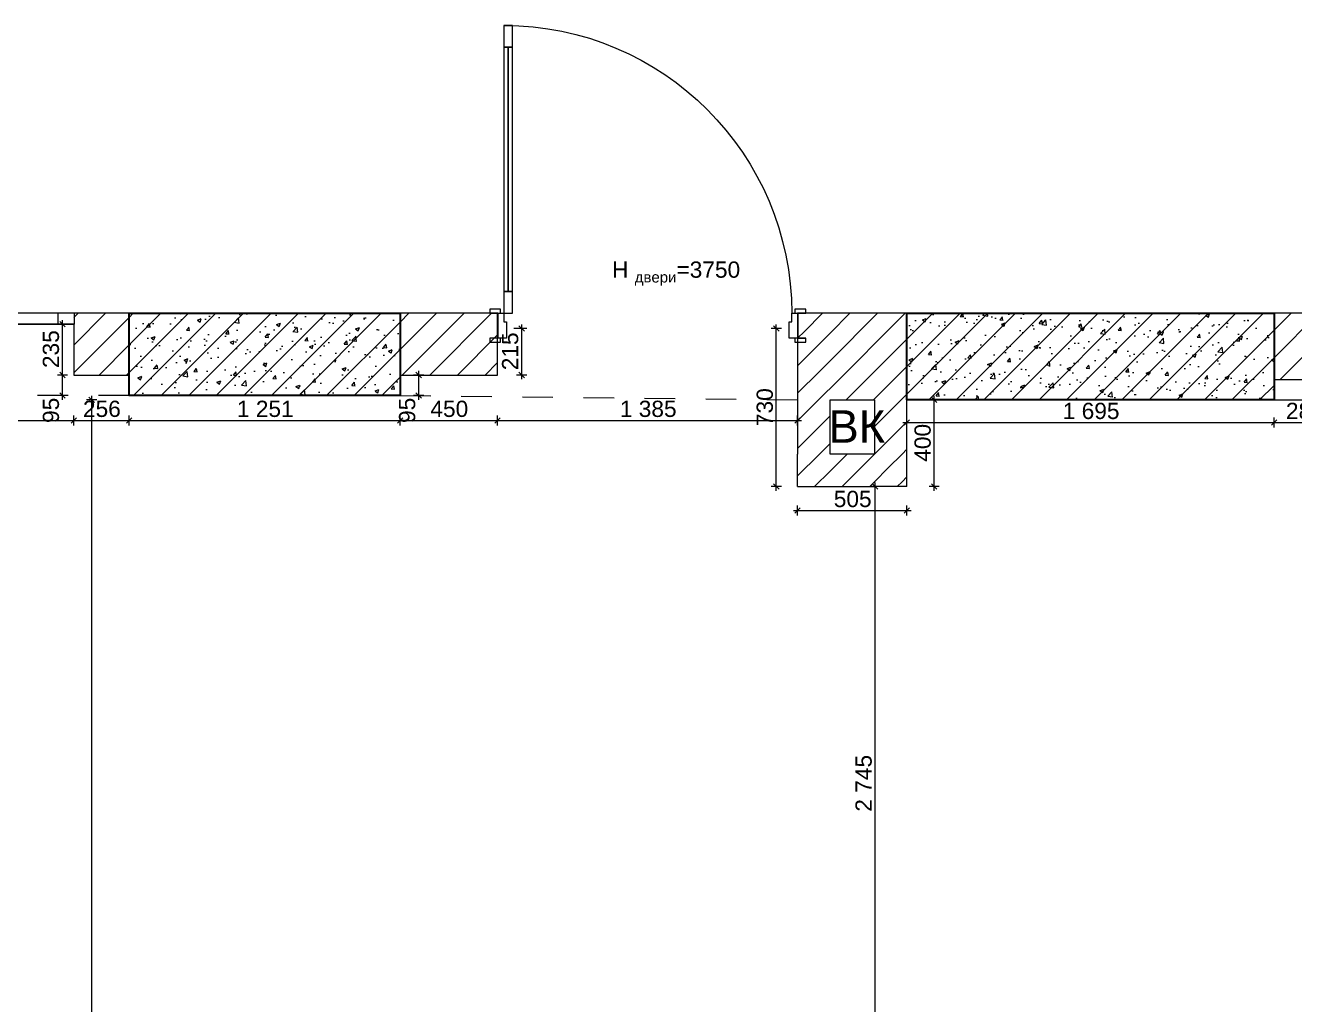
# Model space of a CAD drawing. Header units: millimetres. Extents: x 2336463 to 2579121, y 595385 to 778077.
# Drawn here: x 2449731 to 2455591, y 757097 to 761617 of the extents above; entities that cross this region are included whole.
import ezdxf

# ---------------------------------------------------------------- set-up
doc = ezdxf.new("R2010")
doc.units = ezdxf.units.MM
doc.header["$MEASUREMENT"] = 0
doc.linetypes.add('Штриховая', pattern=[282.222223, 141.111112, -141.111112])
doc.layers.add('+обмер', color=7, linetype='Continuous')
doc.layers.add('сит план', color=7, linetype='Continuous')
doc.layers.add('+обмер_Ном._пера__242', color=7, linetype='Continuous', lineweight=13, true_color=0x1b55b5)
doc.layers.add('сит план_Ном._пера__87', color=7, linetype='Continuous', lineweight=20, true_color=0x6a6a6a)
for name, color, linetype, lineweight in [('+развертка_Ном._пера__1', 7, 'Continuous', 13), ('Двери ARCHICAD_Ном._пера__1', 7, 'Continuous', 13), ('Окна ARCHICAD_Ном._пера__1', 7, 'Continuous', 13), ('сит план_Ном._пера__1', 7, 'Continuous', 13), ('сит план_Ном._пера__21', 7, 'Continuous', 30)]:
    doc.layers.add(name, color=color, linetype=linetype, lineweight=lineweight)
doc.styles.add('СГЕНЕРИР_СТИЛЬ_1', font='arial.ttf')
doc.dimstyles.new('СГЕНЕРИР_СТИЛЬ__1', dxfattribs={"dimtxt": 75, "dimasz": 23.75, "dimexe": 0.18, "dimexo": 300, "dimgap": 0, "dimtad": 1, "dimtih": 1, "dimtoh": 1, "dimdec": 0, "dimzin": 0, "dimdsep": 46, "dimtxsty": 'СГЕНЕРИР_СТИЛЬ_1', "dimblk": 'ARROWHEAD_6', "dimblk1": 'ARROWHEAD_6', "dimblk2": 'ARROWHEAD_6', "dimcen": 0.09, "dimclrd": 256, "dimclre": 256, "dimclrt": 256, "dimazin": 0, "dimtfac": 1, "dimtdec": 4, "dimtmove": 0, "dimatfit": 3, "dimfxl": 0, "dimtolj": 1, "dimtzin": 0, "dimarcsym": 0})
doc.dimstyles.new('СГЕНЕРИР_СТИЛЬ__2', dxfattribs={"dimtxt": 75, "dimasz": 23.75, "dimexe": 0.18, "dimexo": 300, "dimgap": 0, "dimtad": 1, "dimdec": 0, "dimzin": 0, "dimdsep": 46, "dimtxsty": 'СГЕНЕРИР_СТИЛЬ_1', "dimblk": 'ARROWHEAD_6', "dimblk1": 'ARROWHEAD_6', "dimblk2": 'ARROWHEAD_6', "dimcen": 0.09, "dimclrd": 256, "dimclre": 256, "dimclrt": 256, "dimazin": 0, "dimtfac": 1, "dimtdec": 4, "dimtmove": 0, "dimatfit": 3, "dimfxl": 0, "dimtolj": 1, "dimtzin": 0, "dimarcsym": 0})
pattern_1 = [(45, (2086872.015, 585813.69), (-63.639609, 63.639609), [])]
pattern_2 = [(50, (2086872.01, 585813.69), (-182.18467, 15.939086), [19.05, -209.55]), (355, (2086872.01, 585813.69), (-35.24342, 191.056845), [15.24, -167.64058]), (100.451445, (2086887.2, 585812.36), (146.94125, 175.11775), [16.19001, -178.090245]), (46.1842, (2086872.01, 585864.49), (-271.07904, 42.04233), [28.575, -314.325]), (96.63556, (2086894.6, 585860.98), (237.40413, 247.42612), [24.28502, -267.1356]), (351.18415, (2086872.01, 585864.49), (237.40413, 247.42612), [22.85997, -251.45973]), (21, (2086897.41, 585851.79), (-151.61439, 102.2652), [19.05, -209.55]), (326, (2086897.41, 585851.79), (61.80203, 184.18797), [15.24, -167.64]), (71.451445, (2086910.05, 585843.26), (213.41642, 81.92277), [16.19001, -178.08994]), (37.5, (2086872.015, 585813.686), (3.088603, 84.555039), [0, -165.608, 0, -170.18, 0, -168.275]), (7.5, (2086872.015, 585813.69), (66.819663, 100.180575), [0, -97.028, 0, -161.798, 0, -64.135]), (327.5, (2086815.37, 585813.686), (-135.590595, 5.728744), [0, -63.5, 0, -198.12, 0, -262.89]), (317.5, (2086789.97, 585813.69), (148.12918, 25.42649), [0, -82.55, 0, -131.572, 0, -186.69])]

# ---------------------------------------------------------------- blocks, each defined once
blk = doc.blocks.new('Стена_3', base_point=(2455775.8, 759982.8))
at = {"layer": 'сит план_Ном._пера__87', "linetype": 'Continuous', "lineweight": 20, "true_color": 0x6a6a6a}
h = blk.add_hatch(dxfattribs=at)
h.set_pattern_fill('Блоки_Бетонные_Эффективные', color=251, style=0, pattern_type=2)
h.set_pattern_definition(pattern_1)
h.paths.add_polyline_path([(2455775.8, 760287.8), (2455495.8, 760287.8), (2455495.8, 759982.8), (2455775.8, 759982.8)])
at = {"layer": 'сит план_Ном._пера__1', "color": 7, "linetype": 'Continuous', "lineweight": 13, "flags": 128}
for points in [[(2455775.8, 760287.8), (2455495.8, 760287.8)], [(2455495.8, 760287.8), (2455495.8, 759982.8)], [(2455775.8, 759982.8), (2455775.8, 760287.8)], [(2455495.8, 759982.8), (2455775.8, 759982.8)]]:
    blk.add_lwpolyline(points, dxfattribs=at)
blk = doc.blocks.new('Стена_4', base_point=(2455495.8, 759887.8))
at = {"layer": 'сит план_Ном._пера__87', "linetype": 'Continuous', "lineweight": 20, "true_color": 0x6a6a6a}
h = blk.add_hatch(dxfattribs=at)
h.set_pattern_fill('Блоки_Бетонные_Эффективные', color=251, style=0, pattern_type=2)
h.set_pattern_definition(pattern_1)
h.paths.add_polyline_path([(2455495.8, 760287.8), (2453800.8, 760287.8), (2453800.8, 759887.8), (2455495.8, 759887.8)])
at = {"layer": 'сит план_Ном._пера__1', "color": 7, "linetype": 'Continuous', "lineweight": 13, "flags": 128}
for points in [[(2455495.8, 760287.8), (2453800.8, 760287.8)], [(2455495.8, 759887.8), (2455495.8, 760287.8)], [(2453800.8, 759887.8), (2455495.8, 759887.8)]]:
    blk.add_lwpolyline(points, dxfattribs=at)
blk = doc.blocks.new('Стена_5', base_point=(2453800.8, 759887.8))
at = {"layer": 'сит план_Ном._пера__87', "linetype": 'Continuous', "lineweight": 20, "true_color": 0x6a6a6a}
h = blk.add_hatch(dxfattribs=at)
h.set_pattern_fill('Блоки_Бетонные_Эффективные', color=251, style=0, pattern_type=2)
h.set_pattern_definition(pattern_1)
h.paths.add_polyline_path([(2453295.8, 760287.8), (2453295.8, 759887.8), (2453445.8, 759887.8)])
h = blk.add_hatch(dxfattribs=at)
h.set_pattern_fill('Блоки_Бетонные_Эффективные', color=251, style=0, pattern_type=2)
h.set_pattern_definition(pattern_1)
h.paths.add_polyline_path([(2453295.8, 760287.8), (2453445.8, 759887.8), (2453445.8, 760287.8)])
h = blk.add_hatch(dxfattribs=at)
h.set_pattern_fill('Блоки_Бетонные_Эффективные', color=251, style=0, pattern_type=2)
h.set_pattern_definition(pattern_1)
h.paths.add_polyline_path([(2453445.8, 759887.8), (2453800.8, 759887.8), (2453800.8, 760287.8), (2453445.8, 760287.8)])
at = {"layer": 'сит план_Ном._пера__1', "color": 7, "linetype": 'Continuous', "lineweight": 13, "flags": 128}
for points in [[(2453295.8, 760287.8), (2453295.8, 759887.8)], [(2453800.8, 760287.8), (2453295.8, 760287.8)], [(2453445.8, 759887.8), (2453650.8, 759887.8)]]:
    blk.add_lwpolyline(points, dxfattribs=at)
blk = doc.blocks.new('Стена_6', base_point=(2453800.8, 759887.8))
at = {"layer": 'сит план_Ном._пера__87', "linetype": 'Continuous', "lineweight": 20, "true_color": 0x6a6a6a}
h = blk.add_hatch(dxfattribs=at)
h.set_pattern_fill('Блоки_Бетонные_Эффективные', color=251, style=0, pattern_type=2)
h.set_pattern_definition(pattern_1)
h.paths.add_polyline_path([(2453800.8, 759637.8), (2453800.8, 759887.8), (2453650.8, 759887.8), (2453650.8, 759637.8)])
h = blk.add_hatch(dxfattribs=at)
h.set_pattern_fill('Блоки_Бетонные_Эффективные', color=251, style=0, pattern_type=2)
h.set_pattern_definition(pattern_1)
h.paths.add_polyline_path([(2453650.8, 759487.8), (2453800.8, 759487.8), (2453650.8, 759637.8)])
h = blk.add_hatch(dxfattribs=at)
h.set_pattern_fill('Блоки_Бетонные_Эффективные', color=251, style=0, pattern_type=2)
h.set_pattern_definition(pattern_1)
h.paths.add_polyline_path([(2453650.8, 759637.8), (2453800.8, 759487.8), (2453800.8, 759637.8)])
at = {"layer": 'сит план_Ном._пера__1', "color": 7, "linetype": 'Continuous', "lineweight": 13, "flags": 128}
for points in [[(2453650.8, 759887.8), (2453650.8, 759637.8)], [(2453800.8, 759487.8), (2453800.8, 759887.8)], [(2453800.8, 759487.8), (2453650.8, 759487.8)]]:
    blk.add_lwpolyline(points, dxfattribs=at)
blk = doc.blocks.new('Стена_7', base_point=(2453800.8, 759487.8))
at = {"layer": 'сит план_Ном._пера__87', "linetype": 'Continuous', "lineweight": 20, "true_color": 0x6a6a6a}
h = blk.add_hatch(dxfattribs=at)
h.set_pattern_fill('Блоки_Бетонные_Эффективные', color=251, style=0, pattern_type=2)
h.set_pattern_definition(pattern_1)
h.paths.add_polyline_path([(2453295.8, 759637.8), (2453295.8, 759487.8), (2453445.8, 759637.8)])
h = blk.add_hatch(dxfattribs=at)
h.set_pattern_fill('Блоки_Бетонные_Эффективные', color=251, style=0, pattern_type=2)
h.set_pattern_definition(pattern_1)
h.paths.add_polyline_path([(2453445.8, 759637.8), (2453295.8, 759487.8), (2453445.8, 759487.8)])
h = blk.add_hatch(dxfattribs=at)
h.set_pattern_fill('Блоки_Бетонные_Эффективные', color=251, style=0, pattern_type=2)
h.set_pattern_definition(pattern_1)
h.paths.add_polyline_path([(2453650.8, 759637.8), (2453445.8, 759637.8), (2453445.8, 759487.8), (2453650.8, 759487.8)])
at = {"layer": 'сит план_Ном._пера__1', "color": 7, "linetype": 'Continuous', "lineweight": 13, "flags": 128}
for points in [[(2453295.8, 759487.8), (2453295.8, 759637.8)], [(2453650.8, 759637.8), (2453445.8, 759637.8)], [(2453295.8, 759487.8), (2453650.8, 759487.8)]]:
    blk.add_lwpolyline(points, dxfattribs=at)
blk = doc.blocks.new('Стена_8', base_point=(2453295.8, 759487.8))
at = {"layer": 'сит план_Ном._пера__87', "linetype": 'Continuous', "lineweight": 20, "true_color": 0x6a6a6a}
h = blk.add_hatch(dxfattribs=at)
h.set_pattern_fill('Блоки_Бетонные_Эффективные', color=251, style=0, pattern_type=2)
h.set_pattern_definition(pattern_1)
h.paths.add_polyline_path([(2453445.8, 759637.8), (2453445.8, 759887.8), (2453445.8, 759887.8), (2453295.8, 759887.8), (2453295.8, 759637.8)])
at = {"layer": 'сит план_Ном._пера__1', "color": 7, "linetype": 'Continuous', "lineweight": 13, "flags": 128}
for points in [[(2453295.8, 759887.8), (2453295.8, 759637.8)], [(2453445.8, 759637.8), (2453445.8, 759887.8)]]:
    blk.add_lwpolyline(points, dxfattribs=at)
blk = doc.blocks.new('Однопольная Дверь 25')
at = {"layer": 'Двери ARCHICAD_Ном._пера__1', "color": 7, "linetype": 'Continuous', "lineweight": 13}
for p, q in [((624.5, 1229), (624.5, 1329)), ((624.5, 1329), (664.5, 1329)), ((664.5, 1329), (664.5, 1229)), ((664.5, 1229), (624.5, 1229)), ((644.5, 1229), (644.5, 100)), ((624.5, 0), (624.5, 100)), ((624.5, 100), (664.5, 100)), ((664.5, 100), (664.5, 0)), ((-729.5, 0), (-729.5, 19)), ((-729.5, 19), (-679.5, 19)), ((-679.5, 0), (-729.5, 0)), ((-692.5, 0), (-729.5, 0)), ((-692.5, 0), (-729.5, 0)), ((-664.5, 0), (-692.5, 0)), ((-692.5, 0), (-692.5, -115)), ((-692.5, 0), (-692.5, -115)), ((-692.5, 0), (-692.5, -115)), ((-679.5, 19), (-679.5, 0)), ((-664.5, -40), (-664.5, 0)), ((664.5, 0), (624.5, 0)), ((692.5, 0), (664.5, 0)), ((664.5, 0), (664.5, -40)), ((679.5, 19), (729.5, 19)), ((679.5, 0), (679.5, 19)), ((729.5, 0), (679.5, 0)), ((692.5, -115), (692.5, 0)), ((692.5, 0), (692.5, -115)), ((692.5, 0), (692.5, -115)), ((692.5, 0), (729.5, 0)), ((692.5, 0), (729.5, 0)), ((729.5, 19), (729.5, 0)), ((-652.5, -40), (-664.5, -40)), ((-652.5, -115), (-652.5, -40)), ((664.5, -40), (652.5, -40)), ((652.5, -40), (652.5, -115)), ((-729.5, -134), (-729.5, -115)), ((-729.5, -115), (-679.5, -115)), ((-692.5, -115), (-729.5, -115)), ((-692.5, -115), (-729.5, -115)), ((-692.5, -115), (-652.5, -115)), ((-679.5, -115), (-679.5, -134)), ((652.5, -115), (692.5, -115)), ((679.5, -115), (729.5, -115)), ((679.5, -134), (679.5, -115)), ((692.5, -115), (729.5, -115)), ((692.5, -115), (729.5, -115)), ((729.5, -115), (729.5, -134)), ((-679.5, -134), (-729.5, -134)), ((729.5, -134), (679.5, -134))]:
    blk.add_line(p, q, dxfattribs=at)
at = {"layer": 'Двери ARCHICAD_Ном._пера__1', "color": 7, "linetype": 'Continuous', "lineweight": 13, "flags": 128}
for points in [[(644.5, 1229), (644.5, 100), (624.5, 100), (624.5, 1229)], [(664.5, 1229), (664.5, 100), (644.5, 100), (644.5, 1229)]]:
    blk.add_lwpolyline(points, close=True, dxfattribs=at)
at = {"layer": 'Двери ARCHICAD_Ном._пера__1', "color": 7, "linetype": 'Continuous', "lineweight": 13}
blk.add_arc((664.5, 0), 1329, 90, 180, dxfattribs=at)
blk = doc.blocks.new('Стена_9', base_point=(2453295.8, 760172.8))
at = {"layer": 'сит план_Ном._пера__87', "linetype": 'Continuous', "lineweight": 20, "true_color": 0x6a6a6a}
h = blk.add_hatch(dxfattribs=at)
h.set_pattern_fill('Блоки_Бетонные_Эффективные', color=251, style=0, pattern_type=2)
h.set_pattern_definition(pattern_1)
h.paths.add_polyline_path([(2451910.8, 760287.8), (2451910.8, 760172.8), (2451911.8, 760172.8), (2451911.8, 760287.8)])
at = {"layer": 'сит план_Ном._пера__1', "color": 7, "linetype": 'Continuous', "lineweight": 13}
for p, q in [((2451911.8, 760287.8), (2451874.8, 760287.8)), ((2451911.8, 760287.8), (2451911.8, 760172.8)), ((2453296.8, 760287.8), (2453333.8, 760287.8)), ((2453296.8, 760287.8), (2453296.8, 760172.8)), ((2451911.8, 760172.8), (2451874.8, 760172.8)), ((2453296.8, 760172.8), (2453333.8, 760172.8))]:
    blk.add_line(p, q, dxfattribs=at)
at = {"layer": 'сит план_Ном._пера__1', "color": 7, "linetype": 'Continuous', "lineweight": 13, "flags": 128}
for points in [[(2451911.8, 760287.8), (2451910.8, 760287.8)], [(2451910.8, 760287.8), (2451910.8, 760172.8)]]:
    blk.add_lwpolyline(points, dxfattribs=at)
at = {"layer": 'Двери ARCHICAD_Ном._пера__1', "color": 7, "linetype": 'Continuous', "lineweight": 13, "xscale": -1, "zscale": 1000}
blk.add_blockref('Однопольная Дверь 25', (2452604.3, 760287.8), dxfattribs=at)
blk = doc.blocks.new('Стена_10', base_point=(2451910.8, 760002.8))
at = {"layer": 'сит план_Ном._пера__87', "linetype": 'Continuous', "lineweight": 20, "true_color": 0x6a6a6a}
h = blk.add_hatch(dxfattribs=at)
h.set_pattern_fill('Блоки_Бетонные_Эффективные', color=251, style=0, pattern_type=2)
h.set_pattern_definition(pattern_1)
h.paths.add_polyline_path([(2451910.8, 760287.8), (2451460.8, 760287.8), (2451460.8, 760002.8), (2451910.8, 760002.8)])
at = {"layer": 'сит план_Ном._пера__1', "color": 7, "linetype": 'Continuous', "lineweight": 13, "flags": 128}
for points in [[(2451910.8, 760287.8), (2451460.8, 760287.8)], [(2451460.8, 760287.8), (2451460.8, 760002.8)], [(2451910.8, 760002.8), (2451910.8, 760287.8)], [(2451460.8, 760002.8), (2451910.8, 760002.8)]]:
    blk.add_lwpolyline(points, dxfattribs=at)
blk = doc.blocks.new('Стена_11', base_point=(2451460.8, 759907.8))
at = {"layer": 'сит план_Ном._пера__87', "linetype": 'Continuous', "lineweight": 20, "true_color": 0x6a6a6a}
h = blk.add_hatch(dxfattribs=at)
h.set_pattern_fill('Блоки_Бетонные_Эффективные', color=251, style=0, pattern_type=2)
h.set_pattern_definition(pattern_1)
h.paths.add_polyline_path([(2451460.8, 760287.8), (2450209.8, 760287.8), (2450209.8, 759907.8), (2451460.8, 759907.8)])
at = {"layer": 'сит план_Ном._пера__1', "color": 7, "linetype": 'Continuous', "lineweight": 13, "flags": 128}
for points in [[(2451460.8, 760287.8), (2450209.8, 760287.8)], [(2450209.8, 760287.8), (2450209.8, 759907.8)], [(2451460.8, 759907.8), (2451460.8, 760287.8)], [(2450209.8, 759907.8), (2451460.8, 759907.8)]]:
    blk.add_lwpolyline(points, dxfattribs=at)
blk = doc.blocks.new('Стена_12', base_point=(2450209.8, 760287.8))
at = {"layer": 'сит план_Ном._пера__87', "linetype": 'Continuous', "lineweight": 20, "true_color": 0x6a6a6a}
h = blk.add_hatch(dxfattribs=at)
h.set_pattern_fill('Блоки_Бетонные_Эффективные', color=251, style=0, pattern_type=2)
h.set_pattern_definition(pattern_1)
h.paths.add_polyline_path([(2450209.8, 760287.8), (2449953.8, 760287.8), (2449953.8, 760002.8), (2450209.8, 760002.8)])
at = {"layer": 'сит план_Ном._пера__1', "color": 7, "linetype": 'Continuous', "lineweight": 13, "flags": 128}
for points in [[(2450209.8, 760287.8), (2449953.8, 760287.8)], [(2450209.8, 760002.8), (2450209.8, 760287.8)], [(2449953.8, 760237.8), (2449953.8, 760002.8)], [(2449953.8, 760002.8), (2450209.8, 760002.8)]]:
    blk.add_lwpolyline(points, dxfattribs=at)
blk = doc.blocks.new('Окно 25_2')
at = {"layer": 'Окна ARCHICAD_Ном._пера__1', "color": 7, "linetype": 'Continuous', "lineweight": 13}
for p, q in [((-837.5, 0), (837.5, 0)), ((-837.5, 0), (-762.5, 0)), ((-837.5, 0), (-837.5, -50)), ((-837.5, 0), (-837.5, -50)), ((-762.5, 0), (-762.5, -50)), ((-762.5, 0), (762.5, 0)), ((762.5, -50), (762.5, 0)), ((762.5, 0), (837.5, 0)), ((837.5, 0), (837.5, -50)), ((837.5, 0), (837.5, -50)), ((-837.5, -50), (837.5, -50)), ((-762.5, -50), (-837.5, -50)), ((762.5, -50), (-762.5, -50)), ((837.5, -50), (762.5, -50))]:
    blk.add_line(p, q, dxfattribs=at)
blk = doc.blocks.new('Стена_13', base_point=(2449953.8, 760287.8))
at = {"layer": 'сит план_Ном._пера__87', "linetype": 'Continuous', "lineweight": 20, "true_color": 0x6a6a6a}
h = blk.add_hatch(dxfattribs=at)
h.set_pattern_fill('Блоки_Бетонные_Эффективные', color=251, style=0, pattern_type=2)
h.set_pattern_definition(pattern_1)
h.paths.add_polyline_path([(2448278.8, 760287.8), (2448278.8, 760237.8), (2448280.8, 760237.8), (2448280.8, 760287.8)])
at = {"layer": 'сит план_Ном._пера__1', "color": 7, "linetype": 'Continuous', "lineweight": 13}
for p, q in [((2448280.8, 760287.8), (2448280.8, 760237.8)), ((2449955.8, 760287.8), (2449955.8, 760237.8))]:
    blk.add_line(p, q, dxfattribs=at)
at = {"layer": 'сит план_Ном._пера__1', "color": 7, "linetype": 'Continuous', "lineweight": 13, "flags": 128}
blk.add_lwpolyline([(2448280.8, 760287.8), (2448278.8, 760287.8)], dxfattribs=at)
at = {"layer": 'Окна ARCHICAD_Ном._пера__1', "color": 7, "linetype": 'Continuous', "lineweight": 13, "xscale": -1, "zscale": 1000}
blk.add_blockref('Окно 25_2', (2449118.3, 760287.8), dxfattribs=at)
blk = doc.blocks.new('*D2028', base_point=(2086872, 585813.7))
at = {"layer": '+обмер_Ном._пера__242', "color": 152, "linetype": 'Continuous', "lineweight": 13, "true_color": 0x1b55b5}
for p, q in [((2453782.1, 759783.6), (2453800.8, 759783.6)), ((2453813.3, 759796.1), (2453788.3, 759771.1)), ((2453800.8, 759760.2), (2453800.8, 759807)), ((2453800.8, 759783.6), (2455495.8, 759783.6)), ((2455508.3, 759796.1), (2455483.3, 759771.1)), ((2455495.8, 759760.2), (2455495.8, 759807))]:
    blk.add_line(p, q, dxfattribs=at)
at = {"layer": '+обмер_Ном._пера__242', "color": 152, "lineweight": 13, "true_color": 0x1b55b5, "insert": (2454520.1, 759798.6), "char_height": 75, "attachment_point": 7, "style": 'СГЕНЕРИР_СТИЛЬ_1'}
blk.add_mtext('\\A1;{\\pql;\\fArial|b0|i0|c204|p38;1\xa0695}', dxfattribs=at)
blk = doc.blocks.new('ARROWHEAD_6')
at = {"color": 0, "linetype": 'Continuous', "lineweight": 0}
for p, q in [((0, 0), (-1, 0)), ((-0.5, -0.5), (0.5, 0.5))]:
    blk.add_line(p, q, dxfattribs=at)
blk = doc.blocks.new('*D2030', base_point=(2086872, 585813.7))
at = {"layer": '+обмер_Ном._пера__242', "color": 152, "linetype": 'Continuous', "lineweight": 13, "true_color": 0x1b55b5}
for p, q in [((2455775.8, 759760.2), (2455775.8, 759917.8)), ((2455508.3, 759796.1), (2455483.3, 759771.1)), ((2455495.8, 759760.2), (2455495.8, 759807)), ((2455495.8, 759783.6), (2455775.8, 759783.6)), ((2455788.3, 759796.1), (2455763.3, 759771.1))]:
    blk.add_line(p, q, dxfattribs=at)
at = {"layer": '+обмер_Ном._пера__242', "color": 152, "lineweight": 13, "true_color": 0x1b55b5, "insert": (2455550.4, 759798.6), "char_height": 75, "attachment_point": 7, "style": 'СГЕНЕРИР_СТИЛЬ_1'}
blk.add_mtext('\\A1;{\\pql;\\fArial|b0|i0|c204|p38;280}', dxfattribs=at)
blk = doc.blocks.new('*D2035', base_point=(2086872, 585813.7))
at = {"layer": '+обмер_Ном._пера__242', "color": 152, "linetype": 'Continuous', "lineweight": 13, "true_color": 0x1b55b5}
for p, q in [((2453949.9, 759887.8), (2453903.1, 759887.8)), ((2453939, 759875.3), (2453914, 759900.3)), ((2453926.5, 759887.8), (2453926.5, 759906.5)), ((2453926.5, 759487.8), (2453926.5, 759887.8)), ((2453949.9, 759487.8), (2453903.1, 759487.8)), ((2453914, 759500.3), (2453939, 759475.3)), ((2453926.5, 759469), (2453926.5, 759487.8))]:
    blk.add_line(p, q, dxfattribs=at)
at = {"layer": '+обмер_Ном._пера__242', "color": 152, "lineweight": 13, "true_color": 0x1b55b5, "insert": (2453911.5, 759602.4), "char_height": 75, "attachment_point": 7, "rotation": 90, "style": 'СГЕНЕРИР_СТИЛЬ_1'}
blk.add_mtext('\\A1;{\\pql;\\fArial|b0|i0|c204|p38;400}', dxfattribs=at)
blk = doc.blocks.new('*D2036', base_point=(2086872, 585813.7))
at = {"layer": '+обмер_Ном._пера__242', "color": 152, "linetype": 'Continuous', "lineweight": 13, "true_color": 0x1b55b5}
for p, q in [((2453277.1, 759377.2), (2453295.8, 759377.2)), ((2453308.3, 759389.7), (2453283.3, 759364.7)), ((2453295.8, 759353.7), (2453295.8, 759400.6)), ((2453295.8, 759377.2), (2453800.8, 759377.2)), ((2453788.3, 759364.7), (2453813.3, 759389.7)), ((2453800.8, 759353.7), (2453800.8, 759400.6)), ((2453800.8, 759377.2), (2453819.6, 759377.2))]:
    blk.add_line(p, q, dxfattribs=at)
at = {"layer": '+обмер_Ном._пера__242', "color": 152, "lineweight": 13, "true_color": 0x1b55b5, "insert": (2453462.9, 759392.2), "char_height": 75, "attachment_point": 7, "style": 'СГЕНЕРИР_СТИЛЬ_1'}
blk.add_mtext('\\A1;{\\pql;\\fArial|b0|i0|c204|p38;505}', dxfattribs=at)
blk = doc.blocks.new('*D2037', base_point=(2086872, 585813.7))
at = {"layer": '+обмер_Ном._пера__242', "color": 152, "linetype": 'Continuous', "lineweight": 13, "true_color": 0x1b55b5}
for p, q in [((2453210.2, 760204.8), (2453185.2, 760229.8)), ((2453197.7, 760217.3), (2453197.7, 760236)), ((2453221.2, 760217.3), (2453174.3, 760217.3)), ((2453197.7, 759487.8), (2453197.7, 760217.3)), ((2453221.2, 759487.8), (2453174.3, 759487.8)), ((2453185.2, 759500.3), (2453210.2, 759475.3)), ((2453197.7, 759469), (2453197.7, 759487.8))]:
    blk.add_line(p, q, dxfattribs=at)
at = {"layer": '+обмер_Ном._пера__242', "color": 152, "lineweight": 13, "true_color": 0x1b55b5, "insert": (2453182.7, 759767.2), "char_height": 75, "attachment_point": 7, "rotation": 90, "style": 'СГЕНЕРИР_СТИЛЬ_1'}
blk.add_mtext('\\A1;{\\pql;\\fArial|b0|i0|c204|p38;730}', dxfattribs=at)
blk = doc.blocks.new('*D2038', base_point=(2086872, 585813.7))
at = {"layer": '+обмер_Ном._пера__242', "color": 152, "linetype": 'Continuous', "lineweight": 13, "true_color": 0x1b55b5}
for p, q in [((2452009.6, 760015.3), (2452034.6, 759990.3)), ((2452022.1, 759984), (2452022.1, 760002.8))]:
    blk.add_line(p, q, dxfattribs=at)
blk = doc.blocks.new('*D2039', base_point=(2086872, 585813.7))
at = {"layer": '+обмер_Ном._пера__242', "color": 152, "linetype": 'Continuous', "lineweight": 13, "true_color": 0x1b55b5}
for p, q in [((2452034.6, 760205.2), (2452009.6, 760230.2)), ((2452022.1, 760217.7), (2452022.1, 760236.5)), ((2452045.5, 760217.7), (2451985.8, 760217.7)), ((2452022.1, 760002.8), (2452022.1, 760217.7)), ((2452045.5, 760002.8), (2451998.6, 760002.8)), ((2452009.6, 760015.3), (2452034.6, 759990.3)), ((2452022.1, 759984), (2452022.1, 760002.8))]:
    blk.add_line(p, q, dxfattribs=at)
at = {"layer": '+обмер_Ном._пера__242', "color": 152, "lineweight": 13, "true_color": 0x1b55b5, "insert": (2452007.1, 760024.9), "char_height": 75, "attachment_point": 7, "rotation": 90, "style": 'СГЕНЕРИР_СТИЛЬ_1'}
blk.add_mtext('\\A1;{\\pql;\\fArial|b0|i0|c204|p38;215}', dxfattribs=at)
blk = doc.blocks.new('*D2041', base_point=(2086872, 585813.7))
at = {"layer": '+обмер_Ном._пера__242', "color": 152, "linetype": 'Continuous', "lineweight": 13, "true_color": 0x1b55b5}
for p, q in [((2448278.8, 759769.8), (2448278.8, 759937.8)), ((2449953.8, 759769.8), (2449953.8, 759816.7)), ((2448291.3, 759805.7), (2448266.3, 759780.7)), ((2448278.8, 759793.2), (2449953.8, 759793.2)), ((2449966.3, 759805.7), (2449941.3, 759780.7))]:
    blk.add_line(p, q, dxfattribs=at)
at = {"layer": '+обмер_Ном._пера__242', "color": 152, "lineweight": 13, "true_color": 0x1b55b5, "insert": (2448988.1, 759808.2), "char_height": 75, "attachment_point": 7, "style": 'СГЕНЕРИР_СТИЛЬ_1'}
blk.add_mtext('\\A1;{\\pql;\\fArial|b0|i0|c204|p38;1\xa0675}', dxfattribs=at)
blk = doc.blocks.new('*D2042', base_point=(2086872, 585813.7))
at = {"layer": '+обмер_Ном._пера__242', "color": 152, "linetype": 'Continuous', "lineweight": 13, "true_color": 0x1b55b5}
for p, q in [((2449953.8, 759769.8), (2449953.8, 759816.7)), ((2450209.8, 759769.8), (2450209.8, 759816.7)), ((2449966.3, 759805.7), (2449941.3, 759780.7)), ((2449953.8, 759793.2), (2450209.8, 759793.2)), ((2450222.3, 759805.7), (2450197.3, 759780.7))]:
    blk.add_line(p, q, dxfattribs=at)
at = {"layer": '+обмер_Ном._пера__242', "color": 152, "lineweight": 13, "true_color": 0x1b55b5, "insert": (2449996.4, 759808.2), "char_height": 75, "attachment_point": 7, "style": 'СГЕНЕРИР_СТИЛЬ_1'}
blk.add_mtext('\\A1;{\\pql;\\fArial|b0|i0|c204|p38;256}', dxfattribs=at)
blk = doc.blocks.new('*D2043', base_point=(2086872, 585813.7))
at = {"layer": '+обмер_Ном._пера__242', "color": 152, "linetype": 'Continuous', "lineweight": 13, "true_color": 0x1b55b5}
for p, q in [((2450209.8, 759769.8), (2450209.8, 759816.7)), ((2451460.8, 759769.8), (2451460.8, 759816.7)), ((2450222.3, 759805.7), (2450197.3, 759780.7)), ((2450209.8, 759793.2), (2451460.8, 759793.2)), ((2451473.3, 759805.7), (2451448.3, 759780.7))]:
    blk.add_line(p, q, dxfattribs=at)
at = {"layer": '+обмер_Ном._пера__242', "color": 152, "lineweight": 13, "true_color": 0x1b55b5, "insert": (2450707.1, 759808.2), "char_height": 75, "attachment_point": 7, "style": 'СГЕНЕРИР_СТИЛЬ_1'}
blk.add_mtext('\\A1;{\\pql;\\fArial|b0|i0|c204|p38;1\xa0251}', dxfattribs=at)
blk = doc.blocks.new('*D2044', base_point=(2086872, 585813.7))
at = {"layer": '+обмер_Ном._пера__242', "color": 152, "linetype": 'Continuous', "lineweight": 13, "true_color": 0x1b55b5}
for p, q in [((2451460.8, 759769.8), (2451460.8, 759816.7)), ((2451910.8, 759769.8), (2451910.8, 759816.7)), ((2451473.3, 759805.7), (2451448.3, 759780.7)), ((2451460.8, 759793.2), (2451910.8, 759793.2)), ((2451923.3, 759805.7), (2451898.3, 759780.7))]:
    blk.add_line(p, q, dxfattribs=at)
at = {"layer": '+обмер_Ном._пера__242', "color": 152, "lineweight": 13, "true_color": 0x1b55b5, "insert": (2451600.4, 759808.2), "char_height": 75, "attachment_point": 7, "style": 'СГЕНЕРИР_СТИЛЬ_1'}
blk.add_mtext('\\A1;{\\pql;\\fArial|b0|i0|c204|p38;450}', dxfattribs=at)
blk = doc.blocks.new('*D2045', base_point=(2086872, 585813.7))
at = {"layer": '+обмер_Ном._пера__242', "color": 152, "linetype": 'Continuous', "lineweight": 13, "true_color": 0x1b55b5}
for p, q in [((2451910.8, 759769.8), (2451910.8, 759816.7)), ((2453295.8, 759769.8), (2453295.8, 759816.7)), ((2451923.3, 759805.7), (2451898.3, 759780.7)), ((2451910.8, 759793.2), (2453295.8, 759793.2)), ((2453283.3, 759780.7), (2453308.3, 759805.7)), ((2453295.8, 759793.2), (2453314.6, 759793.2))]:
    blk.add_line(p, q, dxfattribs=at)
at = {"layer": '+обмер_Ном._пера__242', "color": 152, "lineweight": 13, "true_color": 0x1b55b5, "insert": (2452475.1, 759808.2), "char_height": 75, "attachment_point": 7, "style": 'СГЕНЕРИР_СТИЛЬ_1'}
blk.add_mtext('\\A1;{\\pql;\\fArial|b0|i0|c204|p38;1\xa0385}', dxfattribs=at)
blk = doc.blocks.new('*D2046', base_point=(2086872, 585813.7))
at = {"layer": '+обмер_Ном._пера__242', "color": 152, "linetype": 'Continuous', "lineweight": 13, "true_color": 0x1b55b5}
for p, q in [((2451569.9, 760002.8), (2451523, 760002.8)), ((2451559, 759990.3), (2451534, 760015.3)), ((2451546.5, 760002.8), (2451546.5, 760021.5)), ((2451546.5, 759907.8), (2451546.5, 760002.8)), ((2451569.9, 759907.8), (2451523, 759907.8)), ((2451534, 759920.3), (2451559, 759895.3)), ((2451546.5, 759889), (2451546.5, 759907.8))]:
    blk.add_line(p, q, dxfattribs=at)
at = {"layer": '+обмер_Ном._пера__242', "color": 152, "lineweight": 13, "true_color": 0x1b55b5, "insert": (2451531.5, 759781.5), "char_height": 75, "attachment_point": 7, "rotation": 90, "style": 'СГЕНЕРИР_СТИЛЬ_1'}
blk.add_mtext('\\A1;{\\pql;\\fArial|b0|i0|c204|p38;95}', dxfattribs=at)
blk = doc.blocks.new('*D2047', base_point=(2086872, 585813.7))
at = {"layer": '+обмер_Ном._пера__242', "color": 152, "linetype": 'Continuous', "lineweight": 13, "true_color": 0x1b55b5}
for p, q in [((2449925.2, 760002.8), (2449878.3, 760002.8)), ((2449914.3, 759990.3), (2449889.3, 760015.3)), ((2449901.8, 760002.8), (2449901.8, 760021.5)), ((2449901.8, 759907.8), (2449901.8, 760002.8)), ((2449925.2, 759907.8), (2449878.3, 759907.8)), ((2449889.3, 759920.3), (2449914.3, 759895.3)), ((2449901.8, 759889), (2449901.8, 759907.8))]:
    blk.add_line(p, q, dxfattribs=at)
at = {"layer": '+обмер_Ном._пера__242', "color": 152, "lineweight": 13, "true_color": 0x1b55b5, "insert": (2449886.8, 759781.5), "char_height": 75, "attachment_point": 7, "rotation": 90, "style": 'СГЕНЕРИР_СТИЛЬ_1'}
blk.add_mtext('\\A1;{\\pql;\\fArial|b0|i0|c204|p38;95}', dxfattribs=at)
blk = doc.blocks.new('*D2048', base_point=(2086872, 585813.7))
at = {"layer": '+обмер_Ном._пера__242', "color": 152, "linetype": 'Continuous', "lineweight": 13, "true_color": 0x1b55b5}
for p, q in [((2449925.2, 760237.8), (2449878.3, 760237.8)), ((2449914.3, 760225.3), (2449889.3, 760250.3)), ((2449901.8, 760237.8), (2449901.8, 760256.5)), ((2449901.8, 760002.8), (2449901.8, 760237.8)), ((2449925.2, 760002.8), (2449878.3, 760002.8)), ((2449889.3, 760015.3), (2449914.3, 759990.3)), ((2449901.8, 759984), (2449901.8, 760002.8))]:
    blk.add_line(p, q, dxfattribs=at)
at = {"layer": '+обмер_Ном._пера__242', "color": 152, "lineweight": 13, "true_color": 0x1b55b5, "insert": (2449886.8, 760034.9), "char_height": 75, "attachment_point": 7, "rotation": 90, "style": 'СГЕНЕРИР_СТИЛЬ_1'}
blk.add_mtext('\\A1;{\\pql;\\fArial|b0|i0|c204|p38;235}', dxfattribs=at)
blk = doc.blocks.new('*D2090', base_point=(2086872, 585813.7))
at = {"layer": '+обмер_Ном._пера__242', "color": 152, "linetype": 'Continuous', "lineweight": 13, "true_color": 0x1b55b5}
for p, q in [((2450060.1, 759887.8), (2450013.2, 759887.8)), ((2450049.2, 759875.3), (2450024.2, 759900.3)), ((2450036.7, 759887.8), (2450036.7, 759906.5)), ((2450036.7, 746551.5), (2450036.7, 759887.8)), ((2450060.1, 746551.5), (2450013.2, 746551.5)), ((2450024.2, 746564), (2450049.2, 746539)), ((2450036.7, 746532.8), (2450036.7, 746551.5))]:
    blk.add_line(p, q, dxfattribs=at)
at = {"layer": '+обмер_Ном._пера__242', "color": 152, "lineweight": 13, "true_color": 0x1b55b5, "insert": (2450021.7, 753063), "char_height": 75, "attachment_point": 7, "rotation": 90, "style": 'СГЕНЕРИР_СТИЛЬ_1'}
blk.add_mtext('\\A1;{\\pql;\\fArial|b0|i0|c204|p38;13\xa0336}', dxfattribs=at)
blk = doc.blocks.new('*D2095', base_point=(2086872, 585813.7))
at = {"layer": '+обмер_Ном._пера__242', "color": 152, "linetype": 'Continuous', "lineweight": 13, "true_color": 0x1b55b5}
for p, q in [((2453677.5, 759487.8), (2453630.6, 759487.8)), ((2453666.5, 759475.3), (2453641.5, 759500.3)), ((2453654, 759487.8), (2453654, 759506.5)), ((2453654, 756742.8), (2453654, 759487.8)), ((2453677.5, 756742.8), (2453630.6, 756742.8)), ((2453641.5, 756755.3), (2453666.5, 756730.3))]:
    blk.add_line(p, q, dxfattribs=at)
at = {"layer": '+обмер_Ном._пера__242', "color": 152, "lineweight": 13, "true_color": 0x1b55b5, "insert": (2453639, 757987.1), "char_height": 75, "attachment_point": 7, "rotation": 90, "style": 'СГЕНЕРИР_СТИЛЬ_1'}
blk.add_mtext('\\A1;{\\pql;\\fArial|b0|i0|c204|p38;2\xa0745}', dxfattribs=at)

msp = doc.modelspace()

# ---------------------------------------------------------------- hatches: boundary and pattern name
at = {"layer": 'сит план_Ном._пера__1', "linetype": 'Continuous', "lineweight": 13}
h = msp.add_hatch(dxfattribs=at)
h.set_pattern_fill('AR_CONC', style=0, pattern_type=2)
h.set_pattern_definition(pattern_2)
h.paths.add_polyline_path([(2451460.8, 759907.8), (2450209.8, 759907.8), (2450209.8, 760287.8), (2451460.8, 760287.8)])
h = msp.add_hatch(dxfattribs=at)
h.set_pattern_fill('AR_CONC', style=0, pattern_type=2)
h.set_pattern_definition(pattern_2)
h.paths.add_polyline_path([(2455495.8, 759887.8), (2453800.8, 759887.8), (2453800.8, 760287.8), (2455495.8, 760287.8)])

# ---------------------------------------------------------------- linework, layer by layer
at = {"layer": '+развертка_Ном._пера__1', "color": 7, "linetype": 'Штриховая', "lineweight": 13}
for p, q in [((2450209.8, 759907.8), (2448280.8, 759907.8)), ((2451460.8, 759907.8), (2453295.8, 759887.8)), ((2455495.8, 759887.8), (2457435.8, 759887.8))]:
    msp.add_line(p, q, dxfattribs=at)
at = {"layer": 'сит план_Ном._пера__21', "color": 7, "linetype": 'Continuous', "lineweight": 30, "flags": 128}
for points in [[(2451460.8, 759907.8), (2450209.8, 759907.8), (2450209.8, 760287.8), (2451460.8, 760287.8)], [(2455495.8, 759887.8), (2453800.8, 759887.8), (2453800.8, 760287.8), (2455495.8, 760287.8)]]:
    msp.add_lwpolyline(points, close=True, dxfattribs=at)

# ---------------------------------------------------------------- block references
at = {"layer": 'сит план', "color": 7, "lineweight": 13}
for name, p in [('Стена_9', (2453295.8, 760172.8)), ('Стена_13', (2449953.8, 760287.8)), ('Стена_12', (2450209.8, 760287.8)), ('Стена_11', (2451460.8, 759907.8)), ('Стена_10', (2451910.8, 760002.8)), ('Стена_5', (2453800.8, 759887.8)), ('Стена_4', (2455495.8, 759887.8)), ('Стена_3', (2455775.8, 759982.8)), ('Стена_8', (2453295.8, 759487.8)), ('Стена_6', (2453800.8, 759887.8)), ('Стена_7', (2453800.8, 759487.8))]:
    msp.add_blockref(name, p, dxfattribs=at)

# ---------------------------------------------------------------- texts
at = {"layer": 'сит план_Ном._пера__1', "color": 7, "linetype": 'Continuous', "lineweight": 13, "attachment_point": 1, "style": 'СГЕНЕРИР_СТИЛЬ_1'}
for s, insert, char_height in [('\\A1;{\\pql;\\fArial|b0|i0|c204|p38;H \\fArial|b0|i0|c204|p38;\\A1{\\H.66x;\\S ^ двери;}\\fArial|b0|i0|c204|p38;=3750}', (2452439.2, 760548.8), 75), ('\\A1;{\\pql;\\fArial|b0|i0|c204|p38;ВК}', (2453438.6, 759840.2), 150)]:
    msp.add_mtext(s, dxfattribs=dict(at, insert=insert, char_height=char_height))

# ---------------------------------------------------------------- dimensions: what is measured, and where the dimension line sits
at = {"layer": '+обмер', "color": 152, "linetype": 'Continuous', "lineweight": 13, "true_color": 0x1b55b5}
for base, p1, p2, picture, middle in [((2449953.8, 759793.2), (2448278.8, 760237.8), (2449953.8, 760002.8), '*D2041', (2449116.9, 759845.7)), ((2455775.8, 759783.6), (2455495.8, 759982.8), (2455775.8, 760217.8), '*D2030', (2455636.2, 759836.1)), ((2450209.8, 759793.2), (2449953.8, 760002.8), (2450209.8, 759907.8), '*D2042', (2450082.2, 759845.7)), ((2451460.8, 759793.2), (2450209.8, 759907.8), (2451460.8, 760002.8), '*D2043', (2450835.9, 759845.7)), ((2451910.8, 759793.2), (2451460.8, 760002.8), (2451910.8, 760002.8), '*D2044', (2451686.2, 759845.7)), ((2453295.8, 759793.2), (2451910.8, 760002.8), (2453295.8, 759487.8), '*D2045', (2452603.9, 759845.7)), ((2455495.8, 759783.6), (2453800.8, 759887.8), (2455495.8, 759982.8), '*D2028', (2454648.9, 759836.1)), ((2453800.8, 759377.2), (2453295.8, 759487.8), (2453800.8, 759487.8), '*D2036', (2453548.7, 759429.7))]:
    dim = msp.add_linear_dim(base=base, p1=p1, p2=p2, dimstyle='СГЕНЕРИР_СТИЛЬ__1', dxfattribs=at)
    dim.commit()
    dim.dimension.update_dxf_attribs({"geometry": picture, "text_midpoint": middle, "dimtype": 160})
for base, p1, p2, picture, middle in [((2449901.8, 760237.8), (2449953.8, 760002.8), (2449953.8, 760237.8), '*D2048', (2449849.3, 760120.7)), ((2452022.1, 760217.7), (2451685.8, 760002.8), (2451685.8, 760217.7), '*D2039', (2451969.6, 760110.7)), ((2453197.7352766, 760217.2961803), (2453295.8161052, 759487.7961803), (2453282.7911052, 760217.2961803), '*D2037', (2453145.235276, 759852.9391826)), ((2449901.8, 760002.8), (2450209.8, 759907.8), (2450209.8, 760002.8), '*D2047', (2449849.3, 759838.6)), ((2451546.5, 760002.8), (2451460.8, 759907.8), (2451460.8, 760002.8), '*D2046', (2451494, 759838.6)), ((2452022.0703891, 760002.7961803), (2451910.7911052, 760002.7961803), (2451685.8036052, 760002.7961803), '*D2038', (2451969.5703885, 760002.9272455)), ((2450036.7, 759887.8), (2449955.2, 746551.5), (2449955.2, 759887.8), '*D2090', (2449984.2, 753220.4)), ((2453926.5, 759887.8), (2453800.8, 759487.8), (2453800.8, 759887.8), '*D2035', (2453874, 759688.2)), ((2453654, 759487.8), (2453746.6, 756742.8), (2453800.8, 759487.8), '*D2095', (2453601.5, 758115.9))]:
    dim = msp.add_linear_dim(base=base, p1=p1, p2=p2, angle=90, dimstyle='СГЕНЕРИР_СТИЛЬ__2', dxfattribs=at)
    dim.commit()
    dim.dimension.update_dxf_attribs({"geometry": picture, "text_midpoint": middle, "dimtype": 160, "text_rotation": 90})

doc.saveas('drawing.dxf')
